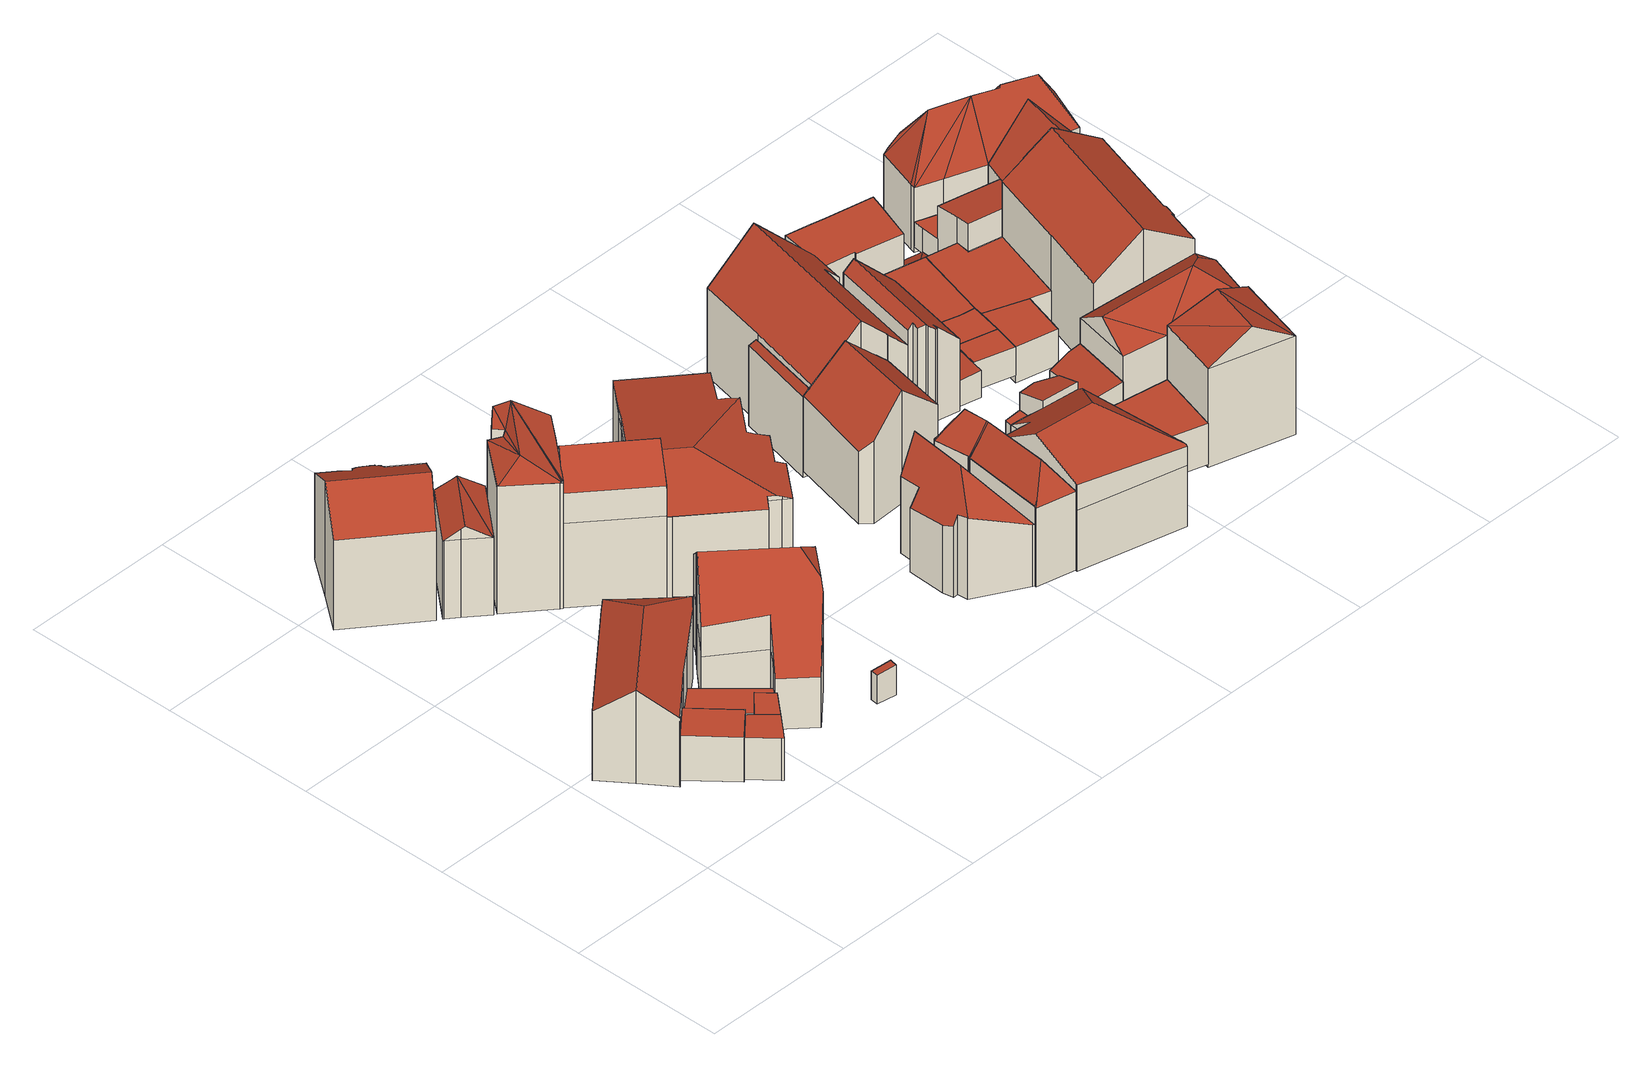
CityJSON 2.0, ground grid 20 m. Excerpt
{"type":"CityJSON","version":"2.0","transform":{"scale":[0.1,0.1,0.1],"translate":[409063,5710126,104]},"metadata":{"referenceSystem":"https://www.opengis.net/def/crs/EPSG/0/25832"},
"CityObjects":{
"building1":{"type":"Building","attributes":{"Gemeindeschluessel":"05978036","Geometrietyp2DReferenz":"3000","function":"31001_1100","roofType":"1000","measuredHeight":6.08},"geometry":[{"type":"MultiSurface","lod":"2","boundaries":[[[0,1,2,3]],[[1,4,5,2]],[[4,6,7,5]],[[6,8,9,7]],[[8,0,3,9]],[[8,6,4,1,0]],[[3,2,5,7,9]]],"semantics":{"surfaces":[{"type":"WallSurface"},{"type":"RoofSurface"},{"type":"GroundSurface"}],"values":[0,0,0,0,0,1,2]}}]},
"building2":{"type":"Building","attributes":{"Gemeindeschluessel":"05978036","Geometrietyp2DReferenz":"3000","function":"31001_1100","roofType":"1000","measuredHeight":5.71},"geometry":[{"type":"MultiSurface","lod":"2","boundaries":[[[0,8,10,11]],[[8,12,13,10]],[[12,14,15,13]],[[14,16,17,15]],[[16,18,19,17]],[[18,0,11,19]],[[18,16,14,12,8,0]],[[11,10,13,15,17,19]]],"semantics":{"surfaces":[{"type":"WallSurface"},{"type":"RoofSurface"},{"type":"GroundSurface"}],"values":[0,0,0,0,0,0,1,2]}}]},
"building3":{"type":"Building","attributes":{"Gemeindeschluessel":"05978036","Geometrietyp2DReferenz":"3000","function":"31001_1100","roofType":"5000","measuredHeight":12.66},"geometry":[{"type":"MultiSurface","lod":"2","boundaries":[[[20,21,22,23]],[[21,24,25,22]],[[24,26,27,25]],[[26,28,29,27]],[[28,30,31,29]],[[30,32,33,31]],[[32,34,35,33]],[[34,36,37,35]],[[36,38,39,37]],[[38,40,41,39]],[[40,42,43,41]],[[42,44,45,43]],[[44,46,47,45]],[[46,48,49,47]],[[48,50,51,49]],[[50,52,53,51]],[[52,20,23,53]],[[48,46,44,42,40,38,36,34,54]],[[34,32,30,28,54]],[[28,26,24,21,20,52,50,48,54]],[[23,22,25,27,29,31,33,35,37,39,41,43,45,47,49,51,53]]],"semantics":{"surfaces":[{"type":"WallSurface"},{"type":"RoofSurface"},{"type":"GroundSurface"}],"values":[0,0,0,0,0,0,0,0,0,0,0,0,0,0,0,0,0,1,1,1,2]}}]},
"building4":{"type":"Building","attributes":{"Gemeindeschluessel":"05978036","Geometrietyp2DReferenz":"3000","function":"31001_1100","roofType":"1000","measuredHeight":5.83},"geometry":[{"type":"MultiSurface","lod":"2","boundaries":[[[55,56,57,58]],[[56,59,60,57]],[[59,61,62,60]],[[61,55,58,62]],[[61,59,56,55]],[[58,57,60,62]]],"semantics":{"surfaces":[{"type":"WallSurface"},{"type":"RoofSurface"},{"type":"GroundSurface"}],"values":[0,0,0,0,1,2]}}]},
"building5":{"type":"Building","attributes":{"Gemeindeschluessel":"05978036","Geometrietyp2DReferenz":"3000","function":"31001_1100","roofType":"1000","measuredHeight":3.45},"geometry":[{"type":"MultiSurface","lod":"2","boundaries":[[[63,64,65,66]],[[64,67,68,65]],[[67,69,70,68]],[[69,71,72,70]],[[71,73,74,72]],[[73,75,76,74]],[[75,63,66,76]],[[75,73,71,69,67,64,63]],[[66,65,68,70,72,74,76]]],"semantics":{"surfaces":[{"type":"WallSurface"},{"type":"RoofSurface"},{"type":"GroundSurface"}],"values":[0,0,0,0,0,0,0,1,2]}}]},
"building6":{"type":"Building","attributes":{"Gemeindeschluessel":"05978036","Geometrietyp2DReferenz":"3000","function":"31001_1100","roofType":"5000","measuredHeight":15.7},"geometry":[{"type":"MultiSurface","lod":"2","boundaries":[[[77,78,79,80]],[[78,81,82,79]],[[81,83,84,82]],[[83,85,86,84]],[[85,87,88,86]],[[87,89,90,88]],[[89,91,92,90]],[[91,93,94,92]],[[93,95,96,94]],[[95,97,98,96]],[[97,99,100,98]],[[99,101,102,100]],[[101,103,104,102]],[[103,105,106,104]],[[105,107,108,106]],[[107,109,110,108]],[[109,111,112,110]],[[111,113,114,112]],[[113,115,116,114]],[[115,117,118,116]],[[117,119,120,118]],[[119,121,122,120]],[[121,123,124,122]],[[123,125,126,124]],[[125,127,128,126]],[[127,129,130,128]],[[129,131,132,130]],[[131,133,134,132]],[[133,135,136,134]],[[135,137,138,136]],[[137,139,140,138]],[[139,141,142,140]],[[141,143,144,142]],[[143,145,146,144]],[[145,77,80,146]],[[141,139,137,135]],[[135,133,131,129,127,125,123,121,119,117,115,113,111,109,107,105,103,101,99,97,95,93,91,89,87,85,83,81,78,77,145,143,141]],[[80,79,82,84,86,88,90,92,94,96,98,100,102,104,106,108,110,112,114,116,118,120,122,124,126,128,130,132,134,136,138,140,142,144,146]]],"semantics":{"surfaces":[{"type":"WallSurface"},{"type":"RoofSurface"},{"type":"GroundSurface"}],"values":[0,0,0,0,0,0,0,0,0,0,0,0,0,0,0,0,0,0,0,0,0,0,0,0,0,0,0,0,0,0,0,0,0,0,0,1,1,2]}}]},
"building7":{"type":"Building","attributes":{"Gemeindeschluessel":"05978036","Geometrietyp2DReferenz":"3000","function":"31001_1000"},"children":["building7-1","building7-2"]},
"building7-1":{"type":"BuildingPart","attributes":{"roofType":"5000","measuredHeight":12.31},"parents":["building7"],"geometry":[{"type":"MultiSurface","lod":"2","boundaries":[[[147,148,149,150]],[[148,151,152,149]],[[151,153,154,155,152]],[[156,157,158,159,160]],[[157,161,162,158]],[[161,147,150,162]],[[163,164,153,151,165,166,167]],[[161,157,163]],[[163,167,161]],[[148,165,151]],[[147,166,165,148]],[[161,167,166,147]],[[156,164,163,157]],[[153,164,156]],[[150,149,152,155,159,158,162]],[[160,154,153,156]],[[160,159,155,154]]],"semantics":{"surfaces":[{"type":"WallSurface"},{"type":"RoofSurface"},{"type":"GroundSurface"},{"type":"ClosureSurface"}],"values":[0,0,0,0,0,0,1,1,1,0,0,0,0,0,2,0,3]}}]},
"building7-2":{"type":"BuildingPart","attributes":{"roofType":"2100","measuredHeight":7.04},"parents":["building7"],"geometry":[{"type":"MultiSurface","lod":"2","boundaries":[[[168,160,159,169]],[[154,170,171,155]],[[170,168,169,171]],[[170,154,160,168]],[[169,159,155,171]],[[154,155,159,160]]],"semantics":{"surfaces":[{"type":"WallSurface"},{"type":"RoofSurface"},{"type":"GroundSurface"},{"type":"ClosureSurface"}],"values":[0,0,0,1,2,3]}}]},
"building8":{"type":"Building","attributes":{"Gemeindeschluessel":"05978036","Geometrietyp2DReferenz":"3000","function":"31001_1100","roofType":"5000","measuredHeight":16.47},"geometry":[{"type":"MultiSurface","lod":"2","boundaries":[[[172,173,174,175]],[[173,176,177,174]],[[176,178,179,177]],[[178,180,181,179]],[[180,182,183,181]],[[182,184,185,183]],[[184,186,187,185]],[[186,188,189,187]],[[188,190,191,189]],[[190,192,193,191]],[[192,194,195,193]],[[194,196,197,195]],[[196,198,199,197]],[[198,200,201,199]],[[200,202,203,201]],[[202,204,205,203]],[[204,206,207,205]],[[206,208,209,207]],[[208,210,211,209]],[[210,172,175,211]],[[212,213,214]],[[213,212,215,216,217,218,219,220,221,222,223,224]],[[208,225,214,213,224,226,227,228,229,230,210]],[[210,230,172]],[[172,230,229,173]],[[173,229,228,176]],[[176,228,227,178]],[[178,227,226,180]],[[180,226,224,182]],[[204,214,225,206]],[[206,225,208]],[[182,224,223,184]],[[184,223,222,186]],[[186,222,221,188]],[[188,221,220,190]],[[192,219,218,194]],[[190,220,219,192]],[[194,218,217,196]],[[196,217,216,198]],[[198,216,215,200]],[[200,215,212,202]],[[202,212,214,204]],[[175,174,177,179,181,183,185,187,189,191,193,195,197,199,201,203,205,207,209,211]]],"semantics":{"surfaces":[{"type":"WallSurface"},{"type":"RoofSurface"},{"type":"GroundSurface"}],"values":[0,0,0,0,0,0,0,0,0,0,0,0,0,0,0,0,0,0,0,0,1,1,1,0,0,0,0,0,0,0,0,0,0,0,0,0,0,0,0,0,0,0,2]}}]},
"building9":{"type":"Building","attributes":{"Gemeindeschluessel":"05978036","Geometrietyp2DReferenz":"3000","function":"31001_2000","roofType":"2100","measuredHeight":4.19},"geometry":[{"type":"MultiSurface","lod":"2","boundaries":[[[231,232,233,234]],[[232,235,236,233]],[[235,237,238,236]],[[237,231,234,238]],[[237,235,232,231]],[[234,233,236,238]]],"semantics":{"surfaces":[{"type":"WallSurface"},{"type":"RoofSurface"},{"type":"GroundSurface"}],"values":[0,0,0,0,1,2]}}]},
"building10":{"type":"Building","attributes":{"Gemeindeschluessel":"05978036","Geometrietyp2DReferenz":"3000","function":"31001_1100","roofType":"5000","measuredHeight":18.54},"geometry":[{"type":"MultiSurface","lod":"2","boundaries":[[[239,240,241,242]],[[240,243,244,241]],[[243,245,246,244]],[[245,247,248,246]],[[247,249,250,248]],[[249,251,252,250]],[[251,253,254,252]],[[253,255,256,254]],[[255,257,258,256]],[[259,260,261]],[[257,255,259,261]],[[253,251,249,262]],[[259,253,262]],[[262,260,259]],[[247,245,243]],[[262,247,243]],[[262,243,260]],[[240,260,243]],[[239,260,240]],[[260,239,261]],[[257,261,239]],[[253,259,255]],[[247,262,249]],[[242,241,244,246,248,250,252,254,256,258]],[[242,258,257,261,239]]],"semantics":{"surfaces":[{"type":"WallSurface"},{"type":"RoofSurface"},{"type":"GroundSurface"}],"values":[0,0,0,0,0,0,0,0,0,1,1,1,1,1,1,1,1,1,1,1,0,0,0,2,0]}}]},
"building11":{"type":"Building","attributes":{"Gemeindeschluessel":"05978036","Geometrietyp2DReferenz":"3000","function":"31001_1100","roofType":"5000","measuredHeight":19.03},"geometry":[{"type":"MultiSurface","lod":"2","boundaries":[[[263,264,265,266]],[[264,267,268,265]],[[267,269,270,268]],[[269,271,272,270]],[[271,273,274,272]],[[273,275,276,274]],[[275,277,278,276]],[[277,279,280,278]],[[279,281,282,280]],[[281,283,284,282]],[[283,263,266,284]],[[285,286,287,288]],[[286,289,290,291,292,293,294,295,264,296,287]],[[283,288,287,296,263]],[[263,296,264]],[[264,295,267]],[[267,295,294,269]],[[269,294,293,271]],[[271,293,292,273]],[[273,292,291,275]],[[275,291,290,277]],[[277,290,289,279]],[[279,289,286,285,281]],[[281,285,288,283]],[[266,265,268,270,272,274,276,278,280,282,284]]],"semantics":{"surfaces":[{"type":"WallSurface"},{"type":"RoofSurface"},{"type":"GroundSurface"}],"values":[0,0,0,0,0,0,0,0,0,0,0,1,1,0,0,0,0,0,0,0,0,0,0,0,2]}}]},
"building12":{"type":"Building","attributes":{"Gemeindeschluessel":"05978036","Geometrietyp2DReferenz":"3000","function":"31001_1100","roofType":"5000","measuredHeight":4.63},"geometry":[{"type":"MultiSurface","lod":"2","boundaries":[[[297,298,299,300]],[[298,301,302,299]],[[301,303,304,302]],[[303,305,306,304]],[[305,307,270,306]],[[307,308,268,270]],[[308,309,265,268]],[[309,310,311,265]],[[310,297,300,311]],[[312,309,308]],[[313,309,312]],[[309,313,310]],[[314,312,308,307]],[[315,316,314,307,305]],[[315,305,303]],[[298,315,301]],[[315,298,316]],[[301,315,303]],[[313,312,314,316,298,297]],[[313,297,310]],[[300,299,302,304,306,270,268,265,311]]],"semantics":{"surfaces":[{"type":"WallSurface"},{"type":"RoofSurface"},{"type":"GroundSurface"}],"values":[0,0,0,0,0,0,0,0,0,1,1,1,1,1,1,1,1,1,1,1,2]}}]},
"building13":{"type":"Building","attributes":{"Gemeindeschluessel":"05978036","Geometrietyp2DReferenz":"3000","function":"31001_2000","roofType":"5000","measuredHeight":14.64},"geometry":[{"type":"MultiSurface","lod":"2","boundaries":[[[317,318,319,320]],[[318,321,322,319]],[[321,323,324,322]],[[323,325,326,324]],[[325,327,328,326]],[[327,329,330,328]],[[329,331,332,330]],[[331,333,334,332]],[[333,335,336,334]],[[335,337,338,336]],[[337,339,340,338]],[[339,341,342,340]],[[341,343,344,342]],[[343,345,346,344]],[[345,347,348,346]],[[347,349,350,348]],[[349,351,352,350]],[[351,353,354,352]],[[353,355,356,354]],[[355,357,358,356]],[[357,359,360,358]],[[359,361,362,360]],[[361,317,320,362]],[[363,364,365,366,367,368,369,370,351,349,371]],[[372,333,331,329,373,374,375,376,290,377,368,367,378]],[[368,377,379,380,381,357,382,369]],[[355,382,357]],[[353,370,369,382,355]],[[357,381,359]],[[359,381,380,361]],[[361,380,379,317]],[[317,379,377,290,318]],[[337,378,367,366,339]],[[335,372,378,337]],[[318,290,376,321]],[[321,376,375,323]],[[323,375,374,325]],[[325,374,373,327]],[[327,373,329]],[[333,372,335]],[[347,371,349]],[[345,363,371,347]],[[351,370,353]],[[339,366,365,341]],[[341,365,364,343]],[[343,364,363,345]],[[320,319,322,324,326,328,330,332,334,336,338,340,342,344,346,348,350,352,354,356,358,360,362]]],"semantics":{"surfaces":[{"type":"WallSurface"},{"type":"RoofSurface"},{"type":"GroundSurface"}],"values":[0,0,0,0,0,0,0,0,0,0,0,0,0,0,0,0,0,0,0,0,0,0,0,1,1,1,0,0,0,0,0,0,0,0,0,0,0,0,0,0,0,0,0,0,0,0,2]}}]},
"building14":{"type":"Building","attributes":{"Gemeindeschluessel":"05978036","Geometrietyp2DReferenz":"3000","function":"31001_1100","roofType":"5000","measuredHeight":14.56},"geometry":[{"type":"MultiSurface","lod":"2","boundaries":[[[383,384,385,386]],[[384,387,388,385]],[[387,389,390,388]],[[389,391,392,390]],[[391,393,394,392]],[[393,395,396,394]],[[395,397,398,396]],[[397,399,398]],[[399,400,401,398]],[[400,402,403,401]],[[402,404,405,403]],[[404,406,407,405]],[[406,383,386,407]],[[400,408,409,402]],[[400,399,397,395,393,410,408]],[[408,410,391,389,387,384,383,406,404,409]],[[393,391,410]],[[404,402,409]],[[386,385,388,390,392,394,396,398,401,403,405,407]]],"semantics":{"surfaces":[{"type":"WallSurface"},{"type":"RoofSurface"},{"type":"GroundSurface"}],"values":[0,0,0,0,0,0,0,0,0,0,0,0,0,1,1,1,0,0,2]}}]},
"building15":{"type":"Building","attributes":{"Gemeindeschluessel":"05978036","Geometrietyp2DReferenz":"3000","function":"31001_1100","roofType":"5000","measuredHeight":14.69},"geometry":[{"type":"MultiSurface","lod":"2","boundaries":[[[411,412,413,414]],[[412,415,416,413]],[[415,417,418,416]],[[417,419,420,418]],[[419,421,422,420]],[[421,423,424,422]],[[423,425,426,424]],[[425,427,428,426]],[[427,429,430,428]],[[429,431,432,430]],[[431,433,434,432]],[[433,435,436,434]],[[435,411,414,436]],[[437,438,431,429]],[[439,440,441,442,437,429,427]],[[439,427,425]],[[443,440,439,425,423]],[[444,445,443,423,421]],[[444,421,419]],[[445,444,419,417]],[[417,446,441,440,443,445]],[[446,412,411,447,442,441]],[[447,411,435]],[[435,448,449,438,437,442,447]],[[449,450,433,431,438]],[[433,450,449,448,435]],[[412,446,415]],[[415,446,417]],[[414,413,416,418,420,422,424,426,428,430,432,434,436]]],"semantics":{"surfaces":[{"type":"WallSurface"},{"type":"RoofSurface"},{"type":"GroundSurface"}],"values":[0,0,0,0,0,0,0,0,0,0,0,0,0,1,1,1,1,1,1,1,1,1,1,1,1,0,0,0,2]}}]},
"building16":{"type":"Building","attributes":{"Gemeindeschluessel":"05978036","Geometrietyp2DReferenz":"3000","function":"31001_1100","roofType":"3100","measuredHeight":15.36},"geometry":[{"type":"MultiSurface","lod":"2","boundaries":[[[451,452,453,454]],[[452,455,456,453]],[[455,457,458,456]],[[457,459,460,458]],[[459,461,462,460]],[[461,463,464,462]],[[463,451,454,464]],[[459,457,455,452,451]],[[451,463,461,459]],[[454,453,456,458,460,462,464]]],"semantics":{"surfaces":[{"type":"WallSurface"},{"type":"RoofSurface"},{"type":"GroundSurface"}],"values":[0,0,0,0,0,0,0,1,1,2]}}]},
"building17":{"type":"Building","attributes":{"Gemeindeschluessel":"05978036","Geometrietyp2DReferenz":"3000","function":"31001_1100","roofType":"3100","measuredHeight":5.21},"geometry":[{"type":"MultiSurface","lod":"2","boundaries":[[[465,466,467,468]],[[466,469,470,467]],[[469,471,472,470]],[[471,465,468,472]],[[469,466,473]],[[465,471,474]],[[466,474,473]],[[474,466,465]],[[473,471,469]],[[471,473,474]],[[468,467,470,472]]],"semantics":{"surfaces":[{"type":"WallSurface"},{"type":"RoofSurface"},{"type":"GroundSurface"}],"values":[0,0,0,0,0,0,1,1,1,1,2]}}]},
"building18":{"type":"Building","attributes":{"Gemeindeschluessel":"05978036","Geometrietyp2DReferenz":"3000","function":"31001_1100","roofType":"5000","measuredHeight":14.73},"geometry":[{"type":"MultiSurface","lod":"2","boundaries":[[[475,476,477,478]],[[476,479,480,477]],[[479,481,482,480]],[[481,483,484,482]],[[483,485,486,484]],[[485,487,488,486]],[[487,489,490,488]],[[489,491,492,490]],[[491,493,494,492]],[[493,495,496,494]],[[495,497,498,496]],[[497,499,500,498]],[[499,501,502,500]],[[501,475,478,502]],[[503,504,505,506,507,508]],[[509,510,511,485,512,513,514,515,516,505,504]],[[506,505,516,517,518,519]],[[497,507,506,519,499]],[[499,519,518,501]],[[501,518,517,475]],[[475,517,516,515,476]],[[476,515,514,479]],[[479,514,513,481]],[[481,513,512,483]],[[483,512,485]],[[489,510,509,491]],[[487,511,510,489]],[[491,509,504,503,493]],[[495,508,507,497]],[[493,503,508,495]],[[485,511,487]],[[478,477,480,482,484,486,488,490,492,494,496,498,500,502]]],"semantics":{"surfaces":[{"type":"WallSurface"},{"type":"RoofSurface"},{"type":"GroundSurface"}],"values":[0,0,0,0,0,0,0,0,0,0,0,0,0,0,1,1,1,0,0,0,0,0,0,0,0,0,0,0,0,0,0,2]}}]},
"building19":{"type":"Building","attributes":{"Gemeindeschluessel":"05978036","Geometrietyp2DReferenz":"3000","function":"31001_1100","roofType":"1000","measuredHeight":5.92},"geometry":[{"type":"MultiSurface","lod":"2","boundaries":[[[520,521,522,523]],[[521,524,525,522]],[[524,526,527,525]],[[526,520,523,527]],[[526,524,521,520]],[[523,522,525,527]]],"semantics":{"surfaces":[{"type":"WallSurface"},{"type":"RoofSurface"},{"type":"GroundSurface"}],"values":[0,0,0,0,1,2]}}]},
"building20":{"type":"Building","attributes":{"Gemeindeschluessel":"05978036","Geometrietyp2DReferenz":"3000","function":"31001_2000"},"children":["building20-1","building20-2","building20-3"]},
"building20-1":{"type":"BuildingPart","attributes":{"roofType":"3100","measuredHeight":15.29},"parents":["building20"],"geometry":[{"type":"MultiSurface","lod":"2","boundaries":[[[528,529,530,531,532]],[[529,533,534,530]],[[533,535,536,534]],[[535,537,538,536]],[[537,539,540,538]],[[539,541,542,540]],[[541,543,544,542]],[[543,545,546,544]],[[545,547,548,546]],[[547,549,550,548]],[[549,551,552,550]],[[551,553,554,555,552]],[[547,545,543,541,539,537,535,533,529]],[[529,528,553,551,549,547]],[[555,531,530,534,536,538,540,542,544,546,548,550,552]],[[532,554,553,528]],[[532,531,555,554]]],"semantics":{"surfaces":[{"type":"WallSurface"},{"type":"RoofSurface"},{"type":"GroundSurface"},{"type":"ClosureSurface"}],"values":[0,0,0,0,0,0,0,0,0,0,0,0,1,1,2,0,3]}}]},
"building20-2":{"type":"BuildingPart","attributes":{"roofType":"3100","measuredHeight":18.06},"parents":["building20"],"geometry":[{"type":"MultiSurface","lod":"2","boundaries":[[[556,557,558,559]],[[557,560,561,558]],[[560,562,563,561]],[[562,564,565,563]],[[564,566,567,565]],[[566,568,569,567]],[[568,532,531,569]],[[554,570,571,555]],[[570,572,573,571]],[[572,574,575,573]],[[574,576,577,578,575]],[[579,556,559,580,581]],[[574,572,570,554,532,568,566,564,562,560]],[[560,557,556,579,576,574]],[[559,558,561,563,565,567,569,531,555,571,573,575,578,580]],[[554,555,531,532]],[[581,577,576,579]],[[581,580,578,577]]],"semantics":{"surfaces":[{"type":"WallSurface"},{"type":"RoofSurface"},{"type":"GroundSurface"},{"type":"ClosureSurface"}],"values":[0,0,0,0,0,0,0,0,0,0,0,0,1,1,2,3,0,3]}}]},
"building20-3":{"type":"BuildingPart","attributes":{"roofType":"5000","measuredHeight":11.89},"parents":["building20"],"geometry":[{"type":"MultiSurface","lod":"2","boundaries":[[[577,582,583,578]],[[582,584,585,583]],[[584,586,587,585]],[[586,581,580,587]],[[582,577,581,588]],[[581,586,588]],[[586,584,582,588]],[[580,578,583,585,587]],[[578,580,581,577]]],"semantics":{"surfaces":[{"type":"WallSurface"},{"type":"RoofSurface"},{"type":"GroundSurface"},{"type":"ClosureSurface"}],"values":[0,0,0,0,1,1,1,2,3]}}]},
"building21":{"type":"Building","attributes":{"Gemeindeschluessel":"05978036","Geometrietyp2DReferenz":"3000","function":"31001_1100","roofType":"2100","measuredHeight":9.55},"geometry":[{"type":"MultiSurface","lod":"2","boundaries":[[[589,590,591,592]],[[590,593,594,591]],[[593,595,596,594]],[[595,597,598,596]],[[597,589,592,598]],[[597,595,593,590,589]],[[592,591,594,596,598]]],"semantics":{"surfaces":[{"type":"WallSurface"},{"type":"RoofSurface"},{"type":"GroundSurface"}],"values":[0,0,0,0,0,1,2]}}]},
"building22":{"type":"Building","attributes":{"Gemeindeschluessel":"05978036","Geometrietyp2DReferenz":"3000","function":"31001_2000","roofType":"1000","measuredHeight":5.65},"geometry":[{"type":"MultiSurface","lod":"2","boundaries":[[[599,600,601,602]],[[600,603,604,601]],[[603,605,606,604]],[[605,607,608,606]],[[607,609,610,608]],[[609,599,602,610]],[[609,607,605,603,600,599]],[[602,601,604,606,608,610]]],"semantics":{"surfaces":[{"type":"WallSurface"},{"type":"RoofSurface"},{"type":"GroundSurface"}],"values":[0,0,0,0,0,0,1,2]}}]},
"building23":{"type":"Building","attributes":{"Gemeindeschluessel":"05978036","Geometrietyp2DReferenz":"3000","function":"31001_2000","roofType":"2100","measuredHeight":8.29},"geometry":[{"type":"MultiSurface","lod":"2","boundaries":[[[611,612,613,614]],[[612,615,616,613]],[[615,617,618,616]],[[617,619,620,618]],[[619,611,614,620]],[[619,617,615,612,611]],[[614,613,616,618,620]]],"semantics":{"surfaces":[{"type":"WallSurface"},{"type":"RoofSurface"},{"type":"GroundSurface"}],"values":[0,0,0,0,0,1,2]}}]},
"building24":{"type":"Building","attributes":{"Gemeindeschluessel":"05978036","Geometrietyp2DReferenz":"3000","function":"31001_2000","roofType":"2100","measuredHeight":3.7},"geometry":[{"type":"MultiSurface","lod":"2","boundaries":[[[621,622,623,624]],[[622,625,626,623]],[[625,627,628,626]],[[627,629,630,628]],[[629,631,632,630]],[[631,621,624,632]],[[631,629,627,625,622,621]],[[624,623,626,628,630,632]]],"semantics":{"surfaces":[{"type":"WallSurface"},{"type":"RoofSurface"},{"type":"GroundSurface"}],"values":[0,0,0,0,0,0,1,2]}}]},
"building25":{"type":"Building","attributes":{"Gemeindeschluessel":"05978036","Geometrietyp2DReferenz":"3000","function":"31001_2000","roofType":"1000","measuredHeight":3.88},"geometry":[{"type":"MultiSurface","lod":"2","boundaries":[[[633,634,635,636]],[[634,637,638,635]],[[637,639,640,638]],[[639,633,636,640]],[[639,637,634,633]],[[636,635,638,640]]],"semantics":{"surfaces":[{"type":"WallSurface"},{"type":"RoofSurface"},{"type":"GroundSurface"}],"values":[0,0,0,0,1,2]}}]},
"building26":{"type":"Building","attributes":{"Gemeindeschluessel":"05978036","Geometrietyp2DReferenz":"3000","function":"31001_2000","roofType":"1000","measuredHeight":3.99},"geometry":[{"type":"MultiSurface","lod":"2","boundaries":[[[641,642,643,644]],[[642,645,646,643]],[[645,647,648,646]],[[647,637,649,648]],[[637,634,650,649]],[[634,641,644,650]],[[634,637,647,645,642,641]],[[644,643,646,648,649,650]]],"semantics":{"surfaces":[{"type":"WallSurface"},{"type":"RoofSurface"},{"type":"GroundSurface"}],"values":[0,0,0,0,0,0,1,2]}}]},
"building27":{"type":"Building","attributes":{"Gemeindeschluessel":"05978036","Geometrietyp2DReferenz":"3000","function":"31001_2000","roofType":"5000","measuredHeight":17},"geometry":[{"type":"MultiSurface","lod":"2","boundaries":[[[651,652,653,654]],[[652,655,656,653]],[[655,657,658,656]],[[657,651,654,658]],[[655,652,659]],[[651,657,660]],[[652,660,659]],[[660,652,651]],[[659,657,655]],[[657,659,660]],[[654,653,656,658]]],"semantics":{"surfaces":[{"type":"WallSurface"},{"type":"RoofSurface"},{"type":"GroundSurface"}],"values":[0,0,0,0,1,0,1,1,1,1,2]}}]},
"building28":{"type":"Building","attributes":{"Gemeindeschluessel":"05978036","Geometrietyp2DReferenz":"3000","function":"31001_2000","roofType":"1000","measuredHeight":4.44},"geometry":[{"type":"MultiSurface","lod":"2","boundaries":[[[645,642,661,662]],[[642,663,664,661]],[[663,665,666,664]],[[665,667,668,666]],[[667,669,670,668]],[[669,671,672,670]],[[671,647,673,672]],[[647,645,662,673]],[[647,671,669,667,665,663,642,645]],[[662,661,664,666,668,670,672,673]]],"semantics":{"surfaces":[{"type":"WallSurface"},{"type":"RoofSurface"},{"type":"GroundSurface"}],"values":[0,0,0,0,0,0,0,0,1,2]}}]},
"building29":{"type":"Building","attributes":{"Gemeindeschluessel":"05978036","Geometrietyp2DReferenz":"3000","function":"31001_2000","roofType":"5000","measuredHeight":15.67},"geometry":[{"type":"MultiSurface","lod":"2","boundaries":[[[674,675,676,677]],[[675,678,679,676]],[[678,680,681,679]],[[680,682,683,681]],[[682,684,685,683]],[[684,674,677,685]],[[686,682,680]],[[687,682,686]],[[682,687,684]],[[688,686,680,678]],[[688,678,675]],[[687,686,688,675,674]],[[684,687,674]],[[677,676,679,681,683,685]]],"semantics":{"surfaces":[{"type":"WallSurface"},{"type":"RoofSurface"},{"type":"GroundSurface"}],"values":[0,0,0,0,0,0,1,1,1,1,1,1,0,2]}}]},
"building30":{"type":"Building","attributes":{"Gemeindeschluessel":"05978036","Geometrietyp2DReferenz":"3000","function":"31001_1100","roofType":"1000","measuredHeight":9},"geometry":[{"type":"MultiSurface","lod":"2","boundaries":[[[689,690,691,692]],[[690,693,694,691]],[[693,695,696,694]],[[695,697,698,696]],[[697,699,700,698]],[[699,701,702,700]],[[701,703,704,702]],[[703,705,706,704]],[[705,707,708,706]],[[707,689,692,708]],[[707,705,703,701,699,697,695,693,690,689]],[[692,691,694,696,698,700,702,704,706,708]]],"semantics":{"surfaces":[{"type":"WallSurface"},{"type":"RoofSurface"},{"type":"GroundSurface"}],"values":[0,0,0,0,0,0,0,0,0,0,1,2]}}]},
"building31":{"type":"Building","attributes":{"Gemeindeschluessel":"05978036","Geometrietyp2DReferenz":"3000","function":"31001_2460","roofType":"5000","measuredHeight":1.64},"geometry":[{"type":"MultiSurface","lod":"2","boundaries":[[[709,710,711,700]],[[710,712,713,711]],[[712,714,715,713]],[[714,716,717,715]],[[716,718,702,717]],[[718,709,700,702]],[[719,720,721,716,714]],[[714,712,710,719]],[[720,719,710,709]],[[721,720,709,718]],[[721,718,716]],[[700,711,713,715,717,702]]],"semantics":{"surfaces":[{"type":"WallSurface"},{"type":"RoofSurface"},{"type":"GroundSurface"}],"values":[0,0,0,0,0,0,1,1,1,1,1,2]}}]},
"building32":{"type":"Building","attributes":{"Gemeindeschluessel":"05978036","Geometrietyp2DReferenz":"3000","function":"31001_1100"},"children":["building32-1","building32-2","building32-3"]},
"building32-1":{"type":"BuildingPart","attributes":{"roofType":"1000","measuredHeight":4.95},"parents":["building32"],"geometry":[{"type":"MultiSurface","lod":"2","boundaries":[[[722,723,724,725]],[[647,726,727,728]],[[647,671,729,726]],[[671,730,731,729]],[[730,732,733,731]],[[732,734,735,733]],[[734,736,737,735]],[[734,732,730,671,647,728,723,722,738,736]],[[737,739,725,724,727,726,729,731,733,735]],[[739,737,736,738]],[[725,739,738,722]],[[728,727,724,723]]],"semantics":{"surfaces":[{"type":"WallSurface"},{"type":"RoofSurface"},{"type":"GroundSurface"},{"type":"ClosureSurface"}],"values":[0,0,0,0,0,0,0,1,2,3,3,3]}}]},
"building32-2":{"type":"BuildingPart","attributes":{"roofType":"3100","measuredHeight":16.9},"parents":["building32"],"geometry":[{"type":"MultiSurface","lod":"2","boundaries":[[[740,741,735,737,736]],[[741,742,743,735]],[[742,744,745,743]],[[744,746,747,745]],[[746,748,749,747]],[[748,750,751,749]],[[750,752,753,751]],[[752,754,755,753]],[[754,756,757,755]],[[756,758,759,757]],[[758,760,722,725,759]],[[756,754,752,750,748,746,744,742]],[[742,741,740,761,760,758,756]],[[739,737,735,743,745,747,749,751,753,755,757,759,725]],[[736,738,761,740]],[[736,737,739,738]],[[738,722,760,761]],[[738,739,725,722]]],"semantics":{"surfaces":[{"type":"WallSurface"},{"type":"RoofSurface"},{"type":"GroundSurface"},{"type":"ClosureSurface"}],"values":[0,0,0,0,0,0,0,0,0,0,0,1,1,2,0,3,0,3]}}]},
"building32-3":{"type":"BuildingPart","attributes":{"roofType":"1000","measuredHeight":4.9},"parents":["building32"],"geometry":[{"type":"MultiSurface","lod":"2","boundaries":[[[723,762,763,724]],[[762,639,764,763]],[[639,637,765,764]],[[637,728,727,765]],[[728,637,639,762,723]],[[724,763,764,765,727]],[[724,727,728,723]]],"semantics":{"surfaces":[{"type":"WallSurface"},{"type":"RoofSurface"},{"type":"GroundSurface"},{"type":"ClosureSurface"}],"values":[0,0,0,0,1,2,3]}}]},
"building33":{"type":"Building","attributes":{"Gemeindeschluessel":"05978036","Geometrietyp2DReferenz":"3000","function":"31001_1100","roofType":"1000","measuredHeight":3.37},"geometry":[{"type":"MultiSurface","lod":"2","boundaries":[[[766,767,768,769]],[[767,770,771,768]],[[770,772,773,771]],[[772,774,775,773]],[[774,766,769,775]],[[774,772,770,767,766]],[[769,768,771,773,775]]],"semantics":{"surfaces":[{"type":"WallSurface"},{"type":"RoofSurface"},{"type":"GroundSurface"}],"values":[0,0,0,0,0,1,2]}}]},
"building34":{"type":"Building","attributes":{"Gemeindeschluessel":"05978036","Geometrietyp2DReferenz":"3000","function":"31001_1100","roofType":"2100","measuredHeight":8.59},"geometry":[{"type":"MultiSurface","lod":"2","boundaries":[[[776,777,778,779]],[[777,780,781,778]],[[780,782,783,781]],[[782,784,785,783]],[[784,786,787,785]],[[786,788,789,787]],[[788,790,791,789]],[[790,776,779,791]],[[790,788,786,784,782,780,777,776]],[[779,778,781,783,785,787,789,791]]],"semantics":{"surfaces":[{"type":"WallSurface"},{"type":"RoofSurface"},{"type":"GroundSurface"}],"values":[0,0,0,0,0,0,0,0,1,2]}}]},
"building35":{"type":"Building","attributes":{"Gemeindeschluessel":"05978036","Geometrietyp2DReferenz":"3000","function":"31001_1100","roofType":"5000","measuredHeight":15.22},"geometry":[{"type":"MultiSurface","lod":"2","boundaries":[[[792,793,794,795]],[[793,796,797,794]],[[796,798,799,797]],[[798,792,795,799]],[[798,796,800,801]],[[801,800,793,792]],[[796,793,800]],[[792,798,801]],[[795,794,797,799]]],"semantics":{"surfaces":[{"type":"WallSurface"},{"type":"RoofSurface"},{"type":"GroundSurface"}],"values":[0,0,0,0,1,1,0,0,2]}}]},
"building36":{"type":"Building","attributes":{"Gemeindeschluessel":"05978036","Geometrietyp2DReferenz":"3000","function":"31001_1100","roofType":"5000","measuredHeight":15.52},"geometry":[{"type":"MultiSurface","lod":"2","boundaries":[[[802,803,804,805]],[[803,806,807,804]],[[806,808,809,807]],[[808,810,811,809]],[[810,812,813,811]],[[812,814,815,813]],[[814,816,817,815]],[[816,818,819,817]],[[818,820,821,819]],[[820,802,805,821]],[[820,822,823]],[[818,822,820]],[[822,818,816]],[[824,825,826,822,816,814]],[[824,814,812]],[[825,824,812,810]],[[826,825,810,808]],[[827,823,822,826,808,806]],[[827,806,803]],[[803,823,827]],[[802,823,803]],[[823,802,820]],[[805,804,807,809,811,813,815,817,819,821]]],"semantics":{"surfaces":[{"type":"WallSurface"},{"type":"RoofSurface"},{"type":"GroundSurface"}],"values":[0,0,0,0,0,0,0,0,0,0,1,1,1,1,1,1,1,1,1,1,1,1,2]}}]}
},
"vertices":[
[108,48,93],[63,100,93],[63,100,32],[108,48,32],[99,131,93],[99,131,32],[143,80,93],[143,80,32],[137,74,93],[137,74,32],
[137,74,36],[108,48,36],[144,67,93],[144,67,36],[163,47,93],[163,47,36],[136,16,93],[136,16,36],[134,18,93],[134,18,36],
[119,148,119],[99,131,119],[99,131,25],[119,148,25],[63,100,118],[63,100,25],[61,98,119],[61,98,25],[33,136,152],[33,136,25],[5,174,119],[5,174,25],[137,286,118],[137,286,25],[152,298,118],[152,298,25],[171,279,118],[171,279,25],[170,278,119],[170,278,25],[207,245,118],[207,245,25],[209,248,116],[209,248,25],[219,238,116],[219,238,25],[217,236,118],[217,236,25],[221,232,118],[221,232,25],[205,216,117],[205,216,25],[153,175,118],[153,175,25],[144,229,152],
[144,67,92],[172,94,92],[172,94,34],[144,67,34],[188,76,92],[188,76,34],[163,47,92],[163,47,34],
[119,148,64],[153,175,64],[153,175,30],[119,148,30],[216,108,64],[216,108,30],[202,92,64],[202,92,30],[201,91,64],[201,91,30],[188,76,64],[188,76,30],[172,94,64],[172,94,30],
[111,626,137],[112,627,137],[112,627,21],[111,626,21],[114,629,136],[114,629,21],[116,630,134],[116,630,21],[118,631,133],[118,631,21],[120,632,132],[120,632,21],[122,632,131],[122,632,21],[123,633,130],[123,633,21],[125,633,129],[125,633,21],[127,632,129],[127,632,21],[129,632,128],[129,632,21],[131,631,128],[131,631,21],[133,630,127],[133,630,21],[136,629,127],[136,629,21],[136,628,127],[136,628,21],[138,626,128],[138,626,21],[140,624,128],[140,624,21],[141,622,129],[141,622,21],[141,620,129],[141,620,21],[142,618,130],[142,618,21],[142,616,131],[142,616,21],[142,614,132],[142,614,21],[142,613,133],[142,613,21],[141,610,134],[141,610,21],[140,608,135],[140,608,21],[139,606,137],[139,606,21],[138,604,138],[138,604,21],[137,604,139],[137,604,21],[171,575,140],[171,575,21],[130,528,178],[130,528,21],[92,485,143],[92,485,21],[5,553,143],[5,553,21],[40,599,178],[40,599,21],[79,651,138],[79,651,21],[98,636,138],[98,636,21],
[112,468,129],[98,479,129],[98,479,23],[112,468,23],[97,480,129],[97,480,23],[154,547,129],[154,547,93],[154,547,23],[167,536,129],[196,512,129],[196,512,23],[167,536,23],[167,536,93],[139,445,129],[139,445,23],[173,531,146],[167,536,140],[98,479,130],[112,468,143],[116,465,146],
[175,546,88],[175,546,23],[162,557,88],[162,557,23],
[202,92,95],[216,108,95],[216,108,26],[202,92,26],[232,127,95],[232,127,26],[234,129,95],[234,129,26],[174,174,95],[174,174,26],[214,218,95],[214,218,26],[226,231,95],[226,231,26],[226,230,95],[226,230,26],[237,242,95],[237,242,26],[247,254,95],[247,254,26],[250,257,95],[250,257,26],[351,182,95],[351,182,26],[348,179,95],[348,179,26],[338,166,95],[338,166,26],[331,158,95],[331,158,26],[324,149,95],[324,149,26],[295,113,95],[295,113,26],[287,102,95],[287,102,26],[237,58,95],[237,58,26],[201,91,95],[201,91,26],[324,149,172],[296,144,191],[295,113,169],[331,158,162],[338,166,153],[348,179,139],[351,182,135],[250,257,145],[247,254,149],[237,242,163],[226,230,176],[226,231,176],[214,218,191],[287,102,156],[174,174,136],[234,129,142],[232,127,139],[216,108,117],[202,92,97],
[325,31,75],[300,35,73],[300,35,34],[325,31,34],[301,45,73],[301,45,34],[327,41,75],[327,41,34],
[192,505,198],[208,497,198],[208,497,24],[192,505,24],[218,503,198],[218,503,24],[209,515,198],[209,515,24],[237,540,198],[237,540,24],[269,485,198],[269,485,24],[244,454,198],[244,454,24],[197,398,198],[197,398,24],[194,400,196],[194,400,24],[142,443,198],[142,443,24],[196,398,196],[186,451,210],[143,444,195],[247,523,210],
[244,454,140],[269,485,140],[269,485,25],[244,454,25],[275,476,140],[275,476,25],[300,454,140],[300,454,25],[284,435,140],[284,435,25],[296,425,140],[296,425,25],[297,415,140],[297,415,25],[317,412,140],[317,412,25],[322,378,140],[322,378,25],[282,327,140],[282,327,25],[197,398,140],[197,398,25],[282,327,181],[306,359,215],[222,428,215],[197,398,181],[322,378,189],[317,412,166],[297,415,177],[296,425,169],[284,435,170],[300,454,144],[275,476,143],[244,454,181],
[267,572,62],[371,482,62],[371,482,25],[267,572,25],[359,467,62],[359,467,25],[316,418,62],[316,418,25],[313,443,62],[313,443,25],[300,454,62],[275,476,62],[269,485,62],[237,540,62],[237,540,25],[301,498,72],[268,537,69],[322,480,72],[326,451,66],[324,478,72],
[322,378,138],[317,412,138],[317,412,21],[322,378,21],[316,418,138],[316,418,21],[359,467,138],[359,467,21],[371,482,138],[371,482,21],[409,526,138],[409,526,21],[412,529,138],[412,529,21],[478,475,138],[478,475,21],[493,463,138],[493,463,21],[455,417,138],[455,417,21],[462,412,138],[462,412,21],[474,402,138],[474,402,21],[436,356,138],[436,356,21],[443,350,138],[443,350,21],[455,340,138],[455,340,21],[427,306,138],[427,306,21],[436,298,138],[436,298,21],[398,252,138],[398,252,21],[389,259,138],[389,259,21],[376,269,138],[376,269,21],[367,258,138],[367,258,21],[287,323,138],[287,323,21],[282,327,138],[282,327,21],[455,340,142],[443,350,146],[436,356,149],[474,402,149],[473,402,149],[362,363,168],[384,263,144],[389,259,142],[427,306,142],[455,417,149],[409,526,139],[371,482,149],[359,467,153],[316,418,165],[319,398,168],[462,412,149],[322,378,162],[282,327,139],[287,323,139],[376,269,144],
[492,105,126],[490,119,121],[490,119,29],[492,105,29],[492,169,116],[492,169,29],[506,169,136],[506,169,29],[508,198,134],[508,198,29],[570,212,130],[570,212,29],[578,164,113],[578,164,29],[578,162,113],[578,162,29],[578,162,112],[566,56,112],[566,56,29],[564,57,113],[564,57,29],[500,92,140],[500,92,29],[499,106,137],[499,106,29],[528,129,175],[500,91,140],[537,205,175],
[578,164,137],[578,165,137],[578,165,30],[578,164,30],[579,165,137],[579,165,30],[574,211,137],[574,211,30],[576,211,137],[576,211,30],[576,213,137],[576,213,30],[623,217,137],[623,217,30],[626,166,137],[626,166,30],[627,164,137],[627,164,30],[615,42,137],[615,42,30],[565,53,137],[565,53,30],[566,56,137],[566,56,30],[578,162,137],[578,162,30],[593,72,177],[570,56,144],[608,164,167],[602,164,175],[602,161,175],[601,158,176],[600,191,176],[584,205,150],[585,204,153],[579,165,138],[592,160,160],[578,162,138],[566,56,138],[566,56,139],
[575,260,178],[530,258,136],[530,258,24],[575,260,24],[518,269,122],[518,269,24],[543,374,126],[543,374,24],[595,362,178],[595,362,24],[648,350,127],[648,350,24],[634,263,123],[634,263,24],
[658,193,79],[672,192,79],[672,192,33],[658,193,33],[671,161,79],[671,161,33],[660,162,79],[660,162,33],[671,176,85],[659,178,85],
[615,42,112],[627,164,112],[627,164,29],[615,42,29],[626,166,112],[626,166,29],[660,162,112],[660,162,29],[671,161,112],[671,161,29],[672,192,112],[672,192,29],[686,190,112],[686,190,29],[715,186,112],[715,186,29],[763,180,112],[763,180,29],[762,166,112],[762,166,29],[754,22,112],[754,22,29],[755,22,112],[755,22,29],[751,8,112],[751,8,29],[615,40,112],[615,40,29],[762,166,120],[763,173,119],[702,100,176],[752,11,139],[755,22,136],[754,22,137],[763,180,114],[715,186,113],[686,190,113],[671,161,134],[660,162,134],[626,166,134],[627,164,135],[621,107,176],[615,42,147],[615,40,147],[751,8,138],
[686,190,89],[695,221,89],[695,221,30],[686,190,30],[718,222,89],[718,222,30],[715,186,89],[715,186,30],
[699,463,155],[712,460,168],[712,460,15],[699,463,15],[699,463,135],[764,449,113],[764,449,15],[751,380,112],[751,380,15],[740,331,113],[740,331,15],[706,338,148],[706,338,15],[705,331,148],[705,331,15],[694,323,157],[694,323,15],[685,325,166],[685,325,15],[684,327,168],[684,327,15],[679,335,161],[679,335,15],[681,344,162],[681,344,15],[675,345,155],[675,345,134],[675,345,15],
[598,567,135],[627,561,165],[627,561,15],[598,567,15],[657,555,196],[657,555,15],[662,554,191],[662,554,15],[734,539,116],[734,539,15],[725,494,116],[725,494,15],[707,498,135],[707,498,15],[648,351,162],[648,351,15],[648,350,162],[648,350,15],[615,357,196],[615,357,15],[555,371,134],[555,371,124],[555,371,15],[578,474,135],[578,474,15],[578,474,124],
[549,372,135],[549,372,15],[543,374,124],[543,374,15],[567,477,124],[567,477,15],[571,470,134],
[715,186,123],[718,222,113],[718,222,28],[715,186,28],[741,223,113],[741,223,28],[765,209,116],[765,209,28],[763,180,124],[763,180,28],
[773,83,83],[761,87,83],[761,87,27],[773,83,27],[765,165,83],[765,165,27],[869,149,83],[869,149,27],[845,66,83],[845,66,27],[774,87,83],[774,87,27],
[770,165,103],[777,234,102],[777,234,25],[770,165,25],[810,238,106],[810,238,25],[827,237,108],[827,237,25],[811,159,108],[811,159,25],
[767,325,58],[740,331,56],[740,331,21],[767,325,21],[751,380,56],[751,380,21],[755,379,56],[755,379,21],[778,373,58],[778,373,21],[770,339,58],[770,339,21],
[770,339,59],[778,373,59],[778,373,20],[770,339,20],[829,360,59],[829,360,20],[820,325,59],[820,325,20],
[755,379,59],[763,421,59],[763,421,19],[755,379,19],[819,405,59],[819,405,19],[838,402,59],[838,402,19],[829,360,19],[778,373,19],
[845,66,157],[869,149,157],[869,149,23],[845,66,23],[976,132,157],[976,132,23],[950,37,157],[950,37,23],[918,122,193],[897,51,193],
[763,421,15],[819,405,15],[760,421,59],[760,421,15],[773,500,59],[773,500,15],[778,519,59],[778,519,15],[838,506,59],[838,506,15],[865,500,59],[865,500,15],[838,402,15],
[827,237,143],[991,224,143],[991,224,20],[827,237,20],[998,200,143],[998,200,20],[976,132,143],[976,132,20],[869,149,143],[869,149,20],[811,159,143],[811,159,20],[945,183,176],[819,197,172],[972,201,161],
[740,538,103],[749,596,103],[749,596,13],[740,538,13],[782,589,103],[782,589,13],[800,585,103],[800,585,13],[861,573,103],[861,573,13],[856,558,103],[856,558,13],[838,506,103],[838,506,13],[778,519,103],[778,519,13],[779,522,103],[779,522,13],[738,530,103],[738,530,13],
[856,558,14],[910,547,14],[910,547,13],[908,523,14],[908,523,13],[906,492,14],[906,492,13],[865,500,14],[865,500,13],[838,506,14],[884,525,29],[874,526,29],[870,524,28],
[915,363,59],[890,371,59],[890,371,10],[915,363,10],[838,402,10],[836,391,10],[836,391,59],[865,500,10],[906,492,59],[906,492,10],[903,473,59],[903,473,10],[973,459,59],[973,459,10],[973,458,59],[973,458,10],[946,464,59],[946,464,10],
[973,458,154],[973,459,154],[1009,451,179],[1009,451,10],[1072,437,135],[1072,437,10],[1034,311,135],[1034,311,10],[1037,310,133],[1037,310,10],[1033,294,132],[1033,294,10],[1030,295,135],[1030,295,10],[1016,248,135],[1016,248,10],[951,261,179],[951,261,10],[887,274,134],[887,274,10],[915,363,135],[946,464,135],
[873,313,59],[873,313,10],[820,325,10],[829,360,10],
[908,523,46],[910,547,46],[910,547,12],[908,523,12],[912,561,46],[912,561,12],[945,549,46],[945,549,12],[942,516,46],[942,516,12],
[903,473,97],[906,492,94],[906,492,11],[903,473,11],[908,523,91],[908,523,11],[942,516,91],[942,516,11],[987,506,91],[987,506,11],[975,465,96],[975,465,11],[974,461,97],[974,461,11],[973,459,97],[973,459,11],
[975,465,87],[995,531,93],[995,531,7],[975,465,7],[1108,504,78],[1108,504,7],[1084,440,88],[1084,440,7],[1044,519,160],[1028,453,160],
[914,568,92],[931,624,92],[931,624,4],[914,568,4],[943,629,92],[943,629,4],[1019,603,92],[1019,603,4],[1020,605,92],[1020,605,4],[1134,566,92],[1134,566,4],[1108,504,92],[1108,504,4],[995,531,92],[995,531,4],[945,549,92],[945,549,4],[912,561,92],[912,561,4],[1006,567,160],[958,584,159],[1087,545,154],[1043,558,159],[1041,557,156],[944,612,121]
]}
